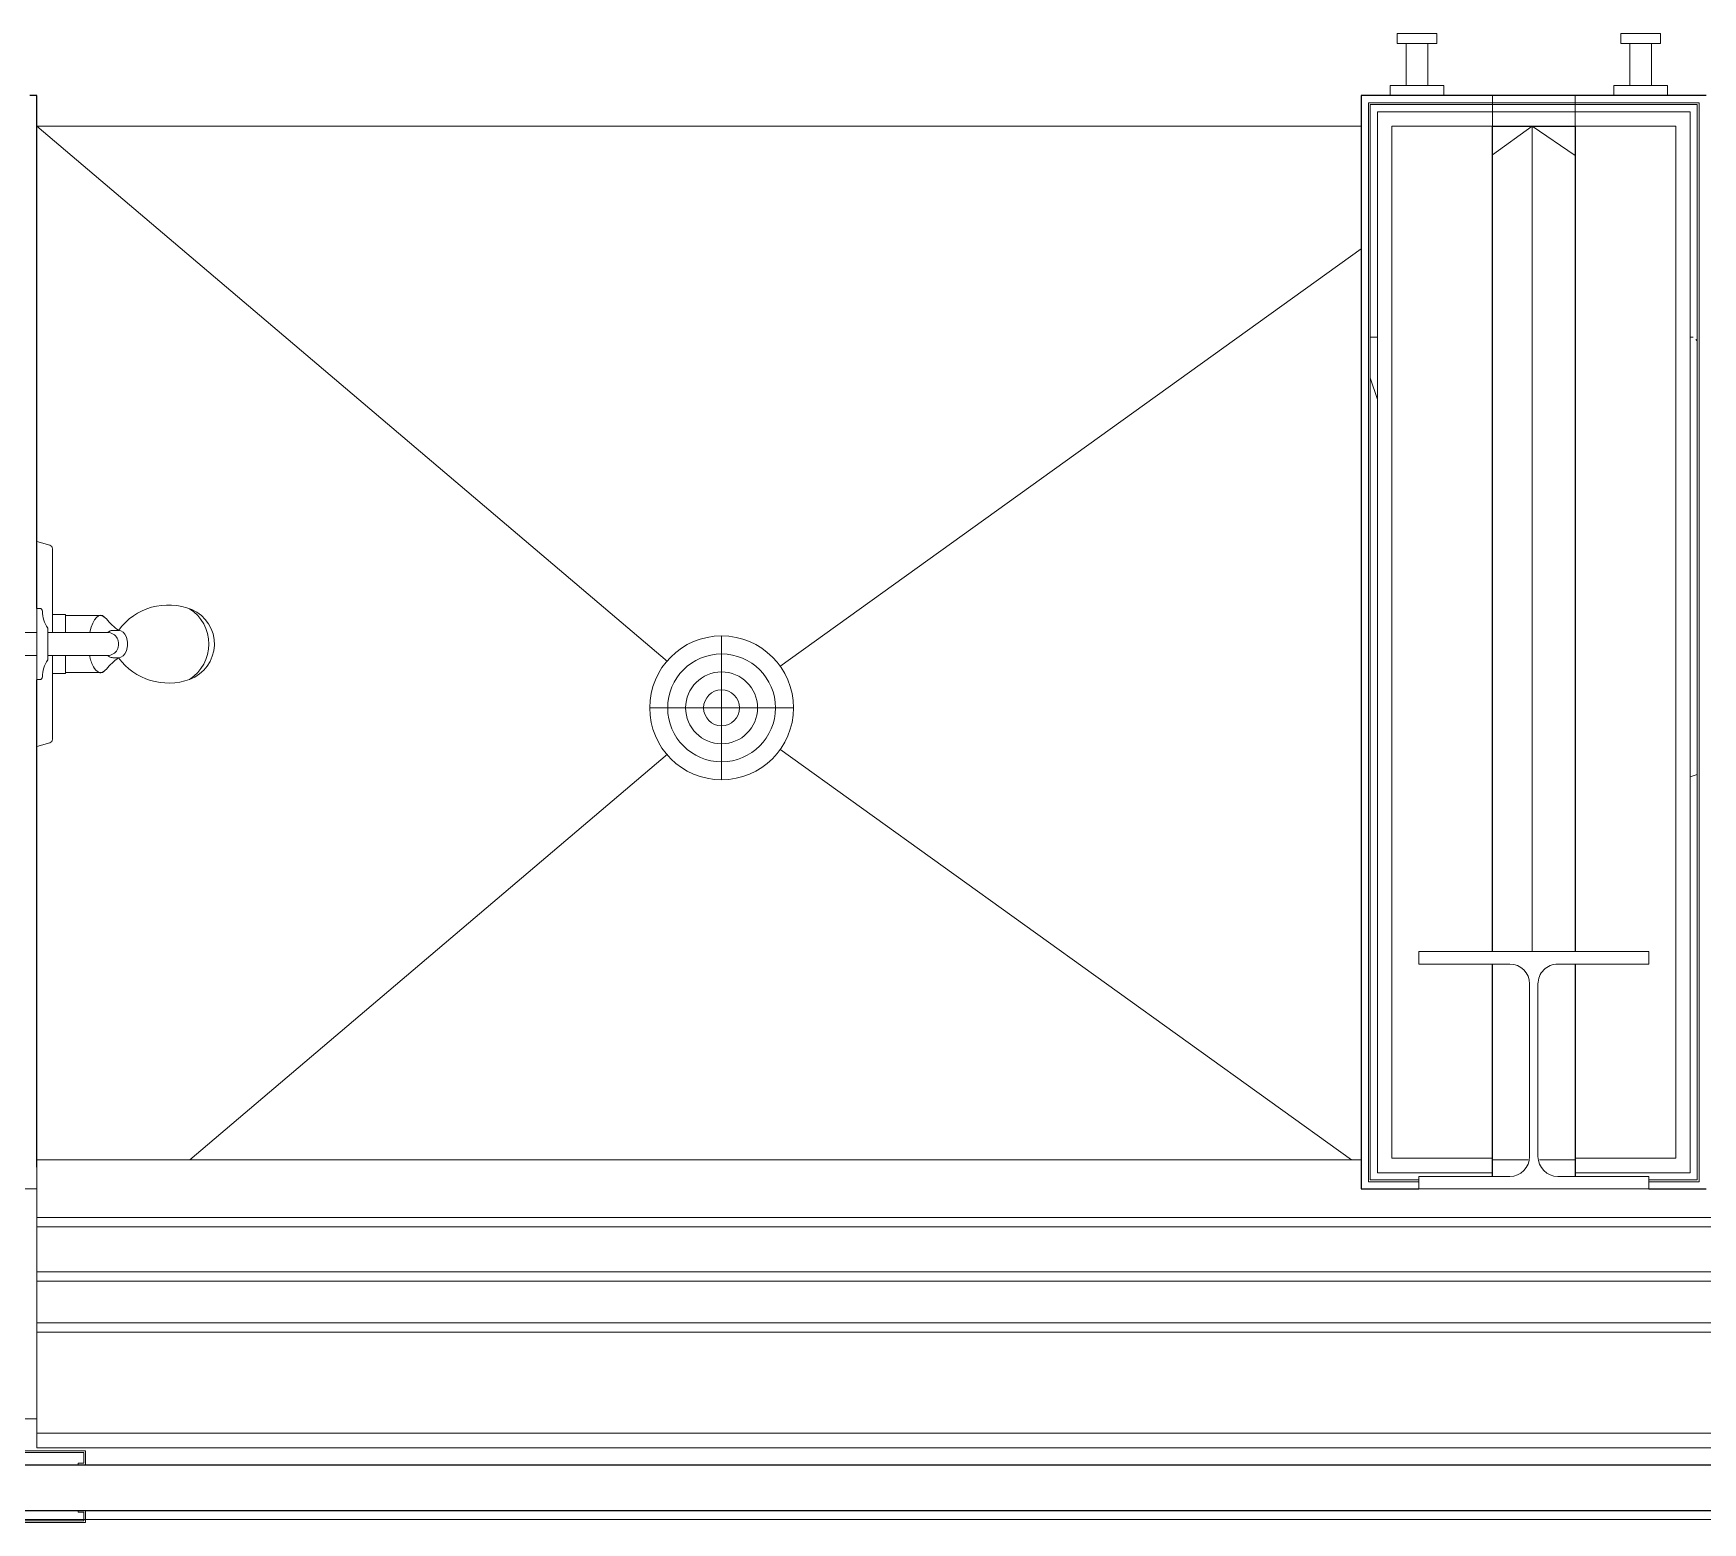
# Model space of a CAD drawing. Header units: inches. Extents: x -1442 to 59636, y -36095 to 792.
# Drawn here: x 58622.2 to 58680.2, y -22798.9 to -22747.1 of the extents above; entities that cross this region are included whole.
import ezdxf

# ---------------------------------------------------------------- set-up
doc = ezdxf.new("R2010")
doc.units = ezdxf.units.IN
doc.header["$MEASUREMENT"] = 0
for name, color, linetype, lineweight in [('A-FLOR', 192, 'Continuous', 9), ('A-GENM', 13, 'Continuous', 9), ('A-GLAZ-CWMG', 51, 'Continuous', 13), ('A-WALL', 113, 'Continuous', 9), ('A-WALL-PATT', 111, 'Continuous', 25), ('I-WALL', 2, 'Continuous', 9), ('L-SITE-WALL', 31, 'Continuous', 13), ('P-SANR-FIXT', 6, 'Continuous', 9), ('S-BEAM', 12, 'Continuous', 9), ('S-COLS', 52, 'Continuous', 13)]:
    doc.layers.add(name, color=color, linetype=linetype, lineweight=lineweight)
pattern_1 = [(296.565, (33301.27, 17.28), (0.0001, 115.19999), [12.88, -244.715]), (33.69, (33307.03, 5.76), (-0.00014, 115.1996), [20.768, -394.592]), (33.69, (33422.23, 5.76), (-0.00014, 115.1996), [20.768, -394.592]), (33.69, (33537.43, 5.76), (-0.00014, 115.1996), [20.768, -394.592]), (116.565, (33324.31, 17.28), (0.0001, 115.19999), [12.88, -244.715]), (213.69, (33318.55, 28.8), (-0.00014, 115.1996), [20.768, -394.592]), (213.69, (33433.75, 28.8), (-0.00014, 115.1996), [20.768, -394.592]), (213.69, (33548.95, 28.8), (-0.00014, 115.1996), [20.768, -394.592]), (26.565, (33347.35, 17.28), (0.0001, 115.2), [25.76, -231.836]), (26.565, (33462.55, 17.28), (0.0001, 115.2), [25.76, -231.836]), (270, (33370.39, 28.8), (115.2, 7e-15), [11.52, -103.68]), (225, (33370.39, 17.28), (-1e-14, 115.20042), [16.292, -146.626]), (135, (33358.87, 5.76), (1e-14, 115.20042), [16.292, -146.626]), (288.435, (33324.308, 51.84), (-0.00042, 115.19956), [18.215, -346.08]), (18.435, (33330.07, 34.56), (-0.0004, 115.19956), [18.215, -346.08]), (18.435, (33445.27, 34.56), (-0.0004, 115.19956), [18.215, -346.08]), (18.435, (33560.47, 34.56), (-0.0004, 115.19956), [18.215, -346.08]), (135, (33347.35, 40.32), (1e-14, 115.20042), [16.292, -146.626]), (180, (33335.83, 51.84), (-1e-14, -115.2), [11.52, -103.68]), (251.565, (33295.508, 80.64), (0.00042, 115.19956), [18.215, -346.08]), (315, (33289.75, 63.36), (-1e-14, 115.20042), [16.292, -146.626]), (71.565, (33301.268, 51.84), (0.00042, 115.19956), [18.215, -346.08]), (135, (33307.03, 69.12), (1e-14, 115.20042), [16.292, -146.626]), (225, (33341.59, 80.64), (-1e-14, 115.20042), [16.292, -146.626]), (123.69, (33330.07, 69.12), (-0.00014, 115.19958), [20.768, -394.592]), (123.69, (33445.27, 69.12), (-0.00014, 115.19958), [20.768, -394.592]), (26.565, (33318.55, 86.4), (0.0001, 115.2), [12.88, -244.715]), (26.565, (33433.75, 86.4), (0.0001, 115.2), [12.88, -244.715]), (315, (33330.07, 92.16), (-1e-14, 115.20042), [16.292, -146.626]), (213.69, (33381.91, 109.44), (-0.00014, 115.1996), [20.768, -394.592]), (213.69, (33497.11, 109.44), (-0.00014, 115.1996), [20.768, -394.592]), (213.69, (33612.31, 109.44), (-0.00014, 115.1996), [20.768, -394.592]), (296.565, (33364.63, 97.92), (0.0001, 115.19999), [12.88, -244.715]), (45, (33370.39, 86.4), (1e-14, 115.20042), [16.292, -146.626]), (90, (33381.91, 97.92), (-115.2, 7e-15), [11.52, -103.68]), (213.69, (33330.07, 115.2), (-0.00014, 115.1996), [20.768, -394.592]), (213.69, (33445.27, 115.2), (-0.00014, 115.1996), [20.768, -394.592]), (213.69, (33560.47, 115.2), (-0.00014, 115.1996), [20.768, -394.592]), (315, (33312.79, 103.68), (-1e-14, 115.20042), [8.146, -154.772]), (26.565, (33318.55, 97.92), (0.0001, 115.2), [12.88, -244.715]), (26.565, (33433.75, 97.92), (0.0001, 115.2), [12.88, -244.715]), (90, (33330.07, 103.68), (-115.2, 7e-15), [11.52, -103.68]), (333.435, (33283.99, 109.44), (-0.0001, 115.2), [12.88, -244.715]), (333.435, (33399.19, 109.44), (-0.0001, 115.2), [12.88, -244.715]), (243.435, (33295.51, 103.68), (-0.0001, 115.19999), [12.88, -244.715]), (161.565, (33289.75, 92.16), (0.0004, 115.19956), [18.215, -346.08]), (161.565, (33404.95, 92.16), (0.0004, 115.19956), [18.215, -346.08]), (161.565, (33520.15, 92.16), (0.0004, 115.19956), [18.215, -346.08]), (45, (33272.47, 97.92), (1e-14, 115.20042), [16.292, -146.626]), (26.565, (33278.23, 0), (0.0001, 115.2), [12.88, -244.715]), (26.565, (33393.43, 0), (0.0001, 115.2), [12.88, -244.715]), (116.565, (33289.75, 5.76), (0.0001, 115.19999), [12.88, -244.715]), (206.565, (33283.99, 17.28), (0.0001, 115.2), [12.88, -244.715]), (206.565, (33399.19, 17.28), (0.0001, 115.2), [12.88, -244.715]), (296.565, (33272.47, 11.52), (0.0001, 115.19999), [12.88, -244.715]), (14.036, (33358.87, 51.84), (0.0005, 115.19957), [23.749, -451.233]), (14.036, (33474.07, 51.84), (0.0005, 115.19957), [23.749, -451.233]), (14.036, (33589.27, 51.84), (0.0005, 115.19957), [23.749, -451.233]), (14.036, (33704.47, 51.84), (0.0005, 115.19957), [23.749, -451.233]), (135, (33381.91, 57.6), (1e-14, 115.20042), [16.292, -146.626]), (198.435, (33370.39, 69.12), (-0.0004, 115.19956), [18.215, -346.08]), (198.435, (33485.59, 69.12), (-0.0004, 115.19956), [18.215, -346.08]), (198.435, (33600.79, 69.12), (-0.0004, 115.19956), [18.215, -346.08]), (296.565, (33353.11, 63.36), (0.0001, 115.19999), [12.88, -244.715]), (333.435, (33278.23, 34.56), (-0.0001, 115.2), [12.88, -244.715]), (333.435, (33393.43, 34.56), (-0.0001, 115.2), [12.88, -244.715]), (45, (33289.75, 28.8), (1e-14, 115.20042), [8.146, -154.772]), (116.565, (33295.51, 34.56), (0.0001, 115.19999), [12.88, -244.715]), (225, (33289.75, 46.08), (-1e-14, 115.20042), [16.292, -146.626])]

# ---------------------------------------------------------------- blocks, each defined once
blk = doc.blocks.new('Robe_hook_5552 - Robe_hook_5552-134757-Egress Plan')
at = {"layer": 'A-GENM', "color": 10, "lineweight": 13}
for p, q in [((-0.937, 0), (-0.937, -0.35)), ((-0.937, -0.35), (0.938, -0.35)), ((-0.375, -1.813), (-0.375, -0.35)), ((0.375, -1.813), (0.375, -0.35)), ((0.938, -0.35), (0.938, 0)), ((-0.688, -2.163), (-0.688, -1.813)), ((-0.688, -1.813), (0.688, -1.813)), ((0.688, -2.163), (-0.688, -2.163)), ((0.688, -1.813), (0.688, -2.163))]:
    blk.add_line(p, q, dxfattribs=at)
blk = doc.blocks.new('Shower-Unit-Zurn-Z7301-SS-MT-DV2P-HW - Z7301-SS-MT-DV2P-HW-V60-Egress Plan')
at = {"layer": 'P-SANR-FIXT', "color": 10, "lineweight": 13}
for p, q in [((0.4, 2.125), (-0.4, 2.125)), ((-0.4, 2.125), (-0.4, 0)), ((0.4, 0), (0.4, 2.125)), ((-0.4, 0), (-1.238, 0)), ((-1.238, 0), (-1.238, -0.096)), ((-0.4, 0), (0.4, 0)), ((1.238, 0), (0.4, 0)), ((1.238, -0.096), (1.238, 0)), ((-3.562, 0), (-3.434, -0.449)), ((-3.313, -0.54), (-1.029, -0.54)), ((-1.029, -0.54), (-0.4, -0.54)), ((-1.029, -0.54), (-1.029, -0.99)), ((-0.55, -0.38), (-0.4, -0.38)), ((-0.4, -0.38), (-0.4, -2.464)), ((-0.4, -0.38), (0.4, -0.38)), ((0.4, -2.464), (0.4, -0.38)), ((0.4, -0.38), (0.55, -0.38)), ((0.4, -0.54), (1.029, -0.54)), ((1.029, -0.99), (1.029, -0.54)), ((1.029, -0.54), (3.313, -0.54)), ((3.434, -0.449), (3.563, 0)), ((-1.029, -0.99), (-0.995, -0.99)), ((-0.995, -0.99), (-0.4, -0.99)), ((-0.995, -0.99), (-0.995, -2.232)), ((0.4, -0.99), (0.995, -0.99)), ((0.995, -2.232), (0.995, -0.99)), ((0.995, -0.99), (1.029, -0.99)), ((-0.476, -2.643), (-0.476, -2.836)), ((0.476, -2.836), (0.476, -2.643))]:
    blk.add_line(p, q, dxfattribs=at)
for centre, radius, start, end in [((-3.313, -0.415), 0.125, 196, 270), ((-1.144, -0.096), 0.0945, 180, 270), ((-1.144, -1.213), 1.023, 54.522, 90), ((1.144, -1.213), 1.023, 90, 125.478), ((1.144, -0.096), 0.0945, 270, 360), ((3.313, -0.415), 0.125, 270, 344), ((-0.625, -2.115), 0.388, 197.50274, 230.49726), ((0.625, -2.115), 0.388, 309.50274, 342.49726), ((0.793, -4.573), 2.151, 126.15343, 200.01754), ((-2.256, -4.093), 2.175, 35.17998, 50.49726), ((-0.793, -4.573), 2.151, 337.82608, 53.84657), ((2.256, -4.093), 2.175, 129.50274, 144.81413), ((0.001, -4.862), 1.308, 200.01754, 336.41809), ((0, -4.514), 1.463, 212.9208, 327.0792)]:
    blk.add_arc(centre, radius, start, end, dxfattribs=at)
for centre, major_axis, ratio, start_param, end_param in [((-0.108, -2.147), (-1.109, 0.077), 0.351489, 2.831356, 4.247568), ((0, -2.836), (-0.476, 0), 0.662364, 0, 3.141593), ((0, -2.464), (-0.4, 0), 0.941821, 0, 3.141593)]:
    blk.add_ellipse(centre, major_axis=major_axis, ratio=ratio, start_param=start_param, end_param=end_param, dxfattribs=at)
blk.add_open_spline([(-0.422, -1.833), (-0.464, -1.842), (-0.571, -1.869), (-0.785, -1.949), (-0.96, -2.075), (-1.018, -2.222), (-0.979, -2.302), (-0.941, -2.34)], degree=3, knots=[0.0572746, 0.0572746, 0.0572746, 0.0572746, 0.1428571, 0.2857143, 0.5714286, 0.7857143, 1, 1, 1, 1], dxfattribs=at)
for points in [[(-0.4, -2.464), (-0.417, -2.482), (-0.444, -2.519), (-0.47, -2.58), (-0.476, -2.621), (-0.476, -2.643)], [(0.476, -2.643), (0.476, -2.621), (0.47, -2.58), (0.444, -2.519), (0.417, -2.482), (0.4, -2.464)]]:
    blk.add_open_spline(points, degree=3, dxfattribs=at)
blk = doc.blocks.new('Generic Models 3_Generic Models 2_312240_Generic Models 2_312240 _ Generic Models 3_Generic Models 2_312240_14 - Generic Models 3_Generic Models 2_312240_Generic Models 2_312240 _ Generic Models 3_Generic Models 2_312240_300533-397752-Egress Plan')
at = {"layer": 'A-GENM', "color": 10, "lineweight": 13}
for p, q in [((23179.476, -22801.301), (23179.476, -22800.801)), ((23179.476, -22800.801), (23337.976, -22800.801)), ((23179.476, -22801.301), (23337.976, -22801.301))]:
    blk.add_line(p, q, dxfattribs=at)
blk = doc.blocks.new('Generic Models 3_Generic Models 2_312240_Generic Models 2_312240 _ Generic Models 3_Generic Models 2_312240_15 - Generic Models 3_Generic Models 2_312240_Generic Models 2_312240 _ Generic Models 3_Generic Models 2_312240_300533-397764-Egress Plan')
at = {"layer": 'A-GENM', "color": 10, "lineweight": 13}
for p, q in [((23240.828, -22793.293), (23240.828, -22791.294)), ((23240.828, -22791.294), (23286.89, -22791.294)), ((23291.453, -22791.294), (23292.698, -22791.294)), ((23293.083, -22791.294), (23294.328, -22791.294)), ((23240.828, -22793.617), (23240.828, -22793.293)), ((23240.828, -22793.293), (23399.328, -22793.293)), ((23240.828, -22795.192), (23240.828, -22793.617)), ((23240.828, -22793.617), (23399.328, -22793.617)), ((23240.828, -22795.516), (23240.828, -22795.192)), ((23240.828, -22795.192), (23399.328, -22795.192)), ((23240.828, -22796.956), (23240.828, -22795.516)), ((23240.828, -22795.516), (23399.328, -22795.516)), ((23240.828, -22797.284), (23240.828, -22796.956)), ((23240.828, -22796.956), (23399.328, -22796.956)), ((23240.828, -22800.801), (23240.828, -22797.284)), ((23399.328, -22797.284), (23240.828, -22797.284))]:
    blk.add_line(p, q, dxfattribs=at)
blk = doc.blocks.new('Floor Drain - Round - 5_ Strainer - 3_ Drain-418833-Egress Plan')
at = {"layer": 'P-SANR-FIXT', "color": 10, "lineweight": 13}
for p, q in [((0, 2.5), (0, -2.5)), ((-2.5, 0), (2.5, 0))]:
    blk.add_line(p, q, dxfattribs=at)
for radius in [2.5, 1.875, 1.25, 0.625]:
    blk.add_circle((0, 0), radius, dxfattribs=at)
for start, end in [(360, 180), (180, 360)]:
    blk.add_arc((0, 0), 2.5, start, end, dxfattribs=at)
blk = doc.blocks.new('Locker Rooms and Restrooms_rvt-2-Egress Plan')
at = {"layer": 'A-WALL-PATT', "lineweight": 9}
h = blk.add_hatch(dxfattribs=at)
h.set_pattern_fill('FP_33', style=0, pattern_type=2)
h.set_pattern_definition(pattern_1)
h.paths.add_polyline_path([(25396.453, -22786.99), (25397.89, -22786.99), (25397.89, -22786.869), (25400.453, -22786.869), (25400.453, -22786.74), (25396.453, -22786.74), (25396.453, -22749.854), (25400.453, -22749.854), (25400.453, -22749.604), (25396.203, -22749.604), (25396.203, -22786.99)], flags=0)
h = blk.add_hatch(dxfattribs=at)
h.set_pattern_fill('FP_33', style=0, pattern_type=2)
h.set_pattern_definition(pattern_1)
h.paths.add_polyline_path([(25407.578, -22786.99), (25407.578, -22749.604), (25403.328, -22749.604), (25403.328, -22749.854), (25407.328, -22749.854), (25407.328, -22786.74), (25403.328, -22786.74), (25403.328, -22786.869), (25405.89, -22786.869), (25405.89, -22786.99), (25407.418, -22786.99)], flags=0)
h = blk.add_hatch(dxfattribs=at)
h.set_pattern_fill('FP_33', style=0, pattern_type=2)
h.set_pattern_definition(pattern_1)
h.paths.add_polyline_path([(25407.328, -22749.604), (25407.328, -22749.541), (25406.828, -22749.604)], flags=0)
h = blk.add_hatch(dxfattribs=at)
h.set_pattern_fill('FP_33', style=0, pattern_type=2)
h.set_pattern_definition(pattern_1)
h.paths.add_polyline_path([(25396.14, -22787.053), (25396.203, -22786.99), (25396.14, -22786.99)], flags=0)
at = {"layer": 'A-FLOR', "color": 7}
for p, q in [((25371.754, -22768.964), (25349.828, -22750.354)), ((25400.453, -22751.348), (25401.838, -22750.354)), ((25403.328, -22751.372), (25401.838, -22750.354)), ((25401.838, -22750.354), (25401.838, -22779.053)), ((25375.661, -22769.14), (25395.89, -22754.622)), ((25355.14, -22786.294), (25371.754, -22772.192)), ((25375.661, -22772.017), (25395.555, -22786.294))]:
    blk.add_line(p, q, dxfattribs=at)
at = {"layer": 'A-FLOR', "color": 10, "lineweight": 13}
for p, q in [((25349.828, -22750.354), (25395.897, -22750.354)), ((25349.828, -22750.354), (25395.897, -22750.354)), ((25349.828, -22786.294), (25349.828, -22785.74))]:
    blk.add_line(p, q, dxfattribs=at)
at = {"layer": 'A-WALL', "color": 7}
for p, q in [((25396.203, -22749.541), (25396.14, -22749.541)), ((25396.14, -22749.541), (25396.14, -22787.053)), ((25400.453, -22749.541), (25396.203, -22749.541)), ((25396.453, -22749.604), (25396.203, -22749.604)), ((25396.203, -22749.604), (25396.203, -22786.99)), ((25400.453, -22749.604), (25396.453, -22749.604)), ((25400.453, -22749.541), (25400.453, -22749.291)), ((25400.453, -22749.291), (25400.453, -22749.541)), ((25400.453, -22749.604), (25400.453, -22749.541)), ((25403.328, -22749.541), (25400.453, -22749.541)), ((25400.453, -22749.541), (25400.453, -22749.604)), ((25400.453, -22749.854), (25400.453, -22749.604)), ((25403.328, -22749.604), (25400.453, -22749.604)), ((25400.453, -22749.604), (25400.453, -22749.854)), ((25403.328, -22749.291), (25403.328, -22749.541)), ((25403.328, -22749.541), (25403.328, -22749.291)), ((25407.578, -22749.541), (25403.328, -22749.541)), ((25403.328, -22749.541), (25403.328, -22749.604)), ((25403.328, -22749.604), (25403.328, -22749.541)), ((25407.328, -22749.604), (25403.328, -22749.604)), ((25403.328, -22749.604), (25403.328, -22749.854)), ((25403.328, -22749.854), (25403.328, -22749.604)), ((25407.578, -22749.604), (25407.328, -22749.604)), ((25407.64, -22749.541), (25407.578, -22749.541)), ((25407.578, -22749.604), (25407.578, -22786.99)), ((25407.64, -22749.541), (25407.64, -22787.053)), ((25396.953, -22749.854), (25396.453, -22749.854)), ((25396.453, -22749.854), (25396.453, -22786.74)), ((25400.453, -22749.854), (25396.953, -22749.854)), ((25396.953, -22750.354), (25396.953, -22786.24)), ((25400.453, -22750.354), (25396.953, -22750.354)), ((25400.453, -22750.354), (25400.453, -22749.854)), ((25403.328, -22749.854), (25400.453, -22749.854)), ((25400.453, -22749.854), (25400.453, -22750.354)), ((25406.828, -22749.854), (25403.328, -22749.854)), ((25403.328, -22749.854), (25403.328, -22750.354)), ((25403.328, -22750.354), (25403.328, -22749.854)), ((25406.828, -22750.354), (25403.328, -22750.354)), ((25407.328, -22749.854), (25406.828, -22749.854)), ((25406.828, -22750.354), (25406.828, -22786.24)), ((25407.328, -22749.854), (25407.328, -22786.74)), ((25396.953, -22786.24), (25400.453, -22786.24)), ((25403.328, -22786.24), (25406.828, -22786.24)), ((25396.453, -22786.74), (25396.953, -22786.74)), ((25396.953, -22786.74), (25400.453, -22786.74)), ((25403.328, -22786.74), (25406.828, -22786.74)), ((25406.828, -22786.74), (25407.328, -22786.74)), ((25396.14, -22787.053), (25396.203, -22787.053)), ((25396.203, -22786.99), (25396.453, -22786.99)), ((25396.203, -22787.053), (25397.89, -22787.053)), ((25396.453, -22786.99), (25397.89, -22786.99)), ((25405.89, -22786.99), (25407.328, -22786.99)), ((25405.89, -22787.053), (25407.578, -22787.053)), ((25407.328, -22786.99), (25407.578, -22786.99)), ((25407.578, -22787.053), (25407.64, -22787.053))]:
    blk.add_line(p, q, dxfattribs=at)
at = {"layer": 'I-WALL', "color": 250, "lineweight": 25}
for p, q in [((25349.828, -22749.291), (25349.578, -22749.291)), ((25349.828, -22767.121), (25349.828, -22749.291)), ((25396.14, -22749.291), (25395.89, -22749.291)), ((25395.89, -22749.291), (25395.89, -22787.303)), ((25400.453, -22749.291), (25396.14, -22749.291)), ((25403.328, -22749.291), (25400.453, -22749.291)), ((25407.64, -22749.291), (25403.328, -22749.291)), ((25407.89, -22749.291), (25407.64, -22749.291)), ((25400.453, -22779.053), (25400.453, -22750.354)), ((25400.453, -22750.354), (25403.328, -22750.354)), ((25403.328, -22750.354), (25403.328, -22779.053)), ((25349.828, -22785.49), (25349.828, -22769.598)), ((25400.453, -22786.24), (25400.453, -22779.486)), ((25403.328, -22779.486), (25403.328, -22786.24)), ((25349.828, -22785.74), (25349.828, -22785.49)), ((25349.828, -22786.553), (25349.828, -22785.74)), ((25400.453, -22786.74), (25400.453, -22786.24)), ((25403.328, -22786.24), (25403.328, -22786.74)), ((25400.453, -22786.869), (25400.453, -22786.74)), ((25403.328, -22786.74), (25403.328, -22786.869)), ((25395.89, -22787.303), (25396.14, -22787.303)), ((25396.14, -22787.303), (25397.89, -22787.303)), ((25405.89, -22787.303), (25407.64, -22787.303)), ((25407.64, -22787.303), (25407.89, -22787.303))]:
    blk.add_line(p, q, dxfattribs=at)
at = {"color": 10, "lineweight": 13}
for name, p, rotation in [('Robe_hook_5552 - Robe_hook_5552-134757-Egress Plan', (25397.828, -22749.291), 180), ('Robe_hook_5552 - Robe_hook_5552-134757-Egress Plan', (25405.609, -22749.291), 180), ('Shower-Unit-Zurn-Z7301-SS-MT-DV2P-HW - Z7301-SS-MT-DV2P-HW-V60-Egress Plan', (25349.828, -22768.359), 89.99999999999926)]:
    blk.add_blockref(name, p, dxfattribs=dict(at, rotation=rotation))
for name, p in [('Floor Drain - Round - 5_ Strainer - 3_ Drain-418833-Egress Plan', (25373.64, -22770.578)), ('Generic Models 3_Generic Models 2_312240_Generic Models 2_312240 _ Generic Models 3_Generic Models 2_312240_15 - Generic Models 3_Generic Models 2_312240_Generic Models 2_312240 _ Generic Models 3_Generic Models 2_312240_300533-397764-Egress Plan', (2109, 5)), ('Generic Models 3_Generic Models 2_312240_Generic Models 2_312240 _ Generic Models 3_Generic Models 2_312240_14 - Generic Models 3_Generic Models 2_312240_Generic Models 2_312240 _ Generic Models 3_Generic Models 2_312240_300533-397752-Egress Plan', (2170.352, 5))]:
    blk.add_blockref(name, p, dxfattribs=at)
blk = doc.blocks.new('Struct_Xcel_Sports Complex_rvt-2-Egress Plan')
at = {"layer": 'L-SITE-WALL', "color": 10}
blk.add_line((25683.765, -22798.803), (25348.828, -22798.803), dxfattribs=at)
blk = doc.blocks.new('W-Wide Flange-Column - B2_E-V7-Egress Plan')
at = {"layer": 'S-COLS', "lineweight": 15}
for p, q in [((4, 4.125), (-4, 4.125)), ((-4, 4.125), (-4, 3.691)), ((4, 3.691), (4, 4.125)), ((-4, 3.691), (-0.836, 3.691)), ((0.836, 3.691), (4, 3.691)), ((-0.145, 3), (-0.145, -3)), ((0.145, -3), (0.145, 3)), ((-0.836, -3.691), (-4, -3.691)), ((-4, -3.691), (-4, -4.125)), ((4, -3.691), (0.836, -3.691)), ((4, -4.125), (4, -3.691)), ((-4, -4.125), (4, -4.125))]:
    blk.add_line(p, q, dxfattribs=at)
for centre, start, end in [((-0.836, 3), 0, 90), ((0.836, 3), 90, 180), ((-0.836, -3), 270, 0), ((0.836, -3), 180, 270)]:
    blk.add_arc(centre, 0.691, start, end, dxfattribs=at)
blk = doc.blocks.new('Rectangular Mullion - Profile_Polycarbonate_Upper and left-1184084-Egress Plan')
at = {"layer": 'A-GLAZ-CWMG'}
for p, q in [((-2.75, 1.287), (0, 1.287)), ((-2.75, 0.787), (-2.75, 1.287)), ((-0.062, 1.225), (-2.687, 1.225)), ((-2.687, 1.225), (-2.687, 0.85)), ((-0.062, -1.15), (-0.062, 1.225)), ((0, 1.287), (0, -1.213)), ((-2.5, 0.787), (-2.75, 0.787)), ((-2.687, 0.85), (-2.5, 0.85)), ((-2.5, 0.85), (-2.5, 0.787)), ((-2.75, -1.213), (-2.75, -0.787)), ((-2.75, -0.787), (-2.5, -0.787)), ((-2.5, -0.85), (-2.687, -0.85)), ((-2.687, -0.85), (-2.687, -1.15)), ((-2.687, -1.15), (-0.062, -1.15)), ((-2.5, -0.787), (-2.5, -0.85)), ((0, -1.213), (-2.75, -1.213))]:
    blk.add_line(p, q, dxfattribs=at)
blk = doc.blocks.new('Girt_C - 8_D-1405500-Egress Plan')
at = {"layer": 'S-BEAM', "lineweight": 13}
for p, q in [((25349.828, -22787.303), (25348.515, -22787.303)), ((25348.515, -22795.303), (25349.828, -22795.303))]:
    blk.add_line(p, q, dxfattribs=at)

msp = doc.modelspace()

# ---------------------------------------------------------------- linework, layer by layer
at = {"layer": 'A-WALL', "lineweight": 25}
for p, q in [((58956.234, -22796.906), (58621.296, -22796.906)), ((58621.296, -22798.48), (58956.234, -22798.48))]:
    msp.add_line(p, q, dxfattribs=at)
at = {"layer": 'L-SITE-WALL'}
msp.add_line((58621.296, -22798.803), (58956.234, -22798.803), dxfattribs=at)

# ---------------------------------------------------------------- block references
at = {"color": 250, "lineweight": 5}
for name in ['Struct_Xcel_Sports Complex_rvt-2-Egress Plan', 'Locker Rooms and Restrooms_rvt-2-Egress Plan']:
    msp.add_blockref(name, (33272.468, 0), dxfattribs=at)
at = {"layer": 'A-GLAZ-CWMG', "extrusion": (0, 0, -1)}
msp.add_blockref('Rectangular Mullion - Profile_Polycarbonate_Upper and left-1184084-Egress Plan', (-58621.234, -22797.693), dxfattribs=at)
at = {"layer": 'S-BEAM', "lineweight": 13}
msp.add_blockref('Girt_C - 8_D-1405500-Egress Plan', (33272.468, 0), dxfattribs=at)
at = {"layer": 'S-COLS', "rotation": 180}
msp.add_blockref('W-Wide Flange-Column - B2_E-V7-Egress Plan', (58674.359, -22783.178), dxfattribs=at)

doc.saveas('drawing.dxf')
